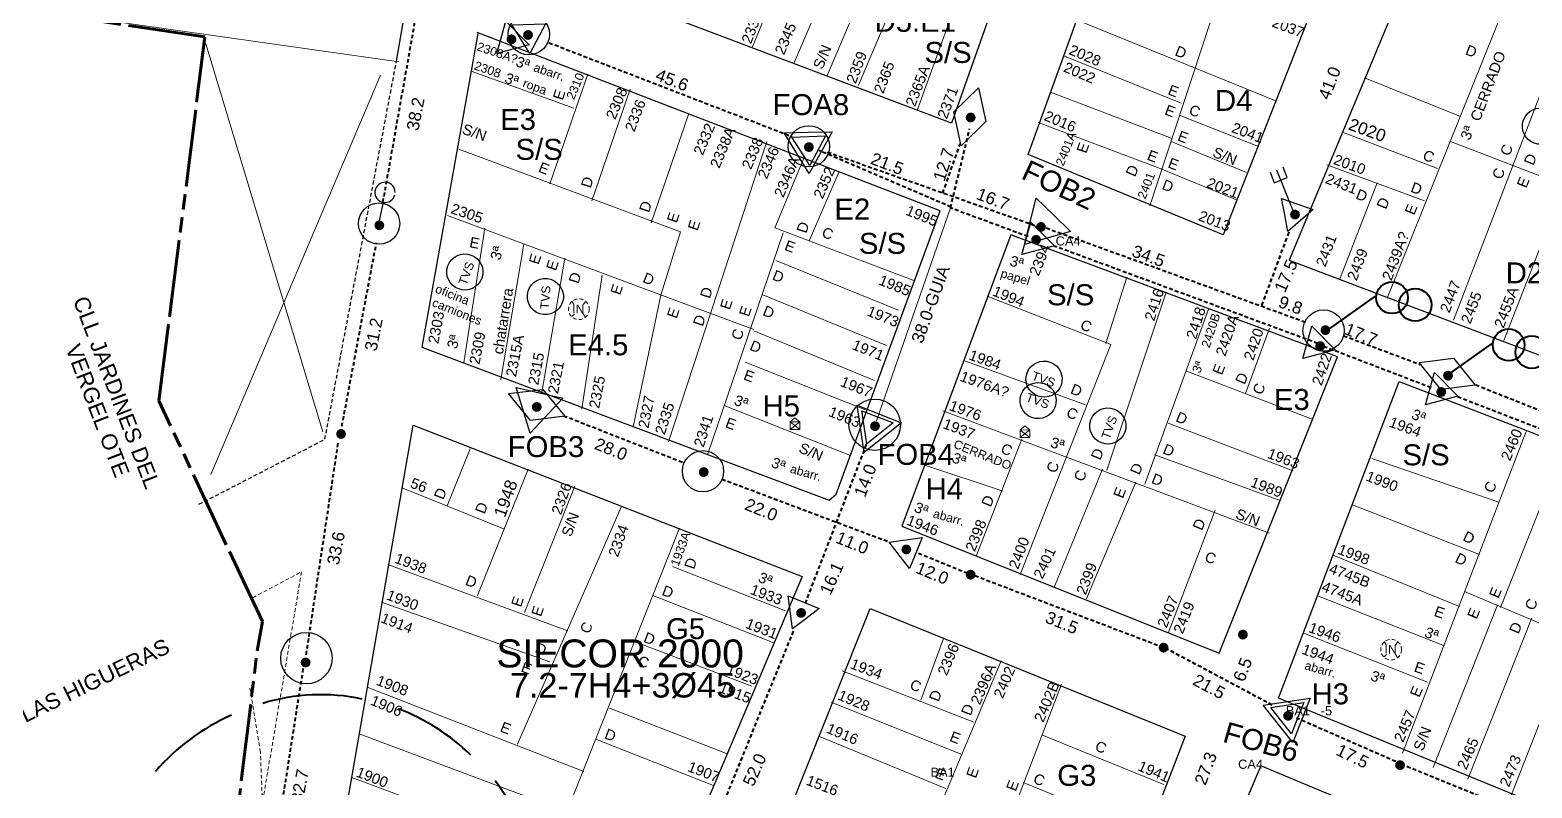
# Model space of a CAD drawing. Header units: millimetres. Extents: x -3867 to -351, y 1591 to 3666.
# Drawn here: x -1741.5 to -1547.1, y 1805.1 to 1903.2 of the extents above; entities that cross this region are included whole.
import ezdxf

# ---------------------------------------------------------------- set-up
doc = ezdxf.new("R2010")
doc.units = ezdxf.units.MM
doc.linetypes.add('TLSIGC_002', pattern=[0.8, 0.5, -0.3])
doc.linetypes.add('TLSIGC_007', pattern=[28, 10, -1, 10, -1, 2, -1, 2, -1])
for name, color, linetype, lineweight in [('CABLE EXISTENTE AEREO SECUNDARIO', 82, 'TLSIGC_002', 40), ('CABLE EXISTENTE SUBTERRANEO PRINCIPAL', 82, 'Continuous', 40), ('CAJA DE DISTRIBUCION EXISTENTE', 92, 'Continuous', 30), ('CAJA DE EMPALMES EXISTENTE SECUNDARIO', 82, 'Continuous', 30), ('CLASIFICACION TIPO COMERCIAL TERCERA', 5, 'Continuous', 9), ('CLASIFICACION TIPO RESIDENCIAL C', 156, 'Continuous', 9), ('CLASIFICACION TIPO RESIDENCIAL D', 5, 'Continuous', 9), ('CLASIFICACION TIPO RESIDENCIAL E', 156, 'Continuous', 9), ('CONEXION A TIERRA  DE TERMINAL EXISTENTE', 82, 'Continuous', 30), ('DATOS DE CARATULA', 160, 'Continuous', 5), ('DETALLES DE EDIFICIOS', 160, 'Continuous', 5), ('DISTRITO', 42, 'TLSIGC_007', 60), ('GAZAS EXISTENTES', 92, 'Continuous', 50), ('GRANDES BALDIOS', 132, 'Continuous', 15), ('GUIAS EXISTENTES SECUNDARIA', 82, 'Continuous', 20), ('LINEAS TELEFONICAS DE OTRAS OPERTELS', 160, 'TLSIGC_002', 15), ('LOTIFICACION 2003', 252, 'Continuous', 15), ('LOTIFICACION 2003 NO DEFINIDA', 252, 'TLSIGC_002', 15), ('MARCOS CONSTRUCCION', 7, 'Continuous', 30), ('MEDIDAS ENTRE POSTES', 82, 'Continuous', 5), ('NOMBRE DE CALLES', 92, 'TLSIGC_017', 5), ('NUMEROS OFICIALES', 3, 'Continuous', 5), ('PLANIMETRIA 2003', 251, 'Continuous', 30), ('PLANIMETRIA 2003 NO DEFINIDA', 12, 'TLSIGC_002', 30), ('POSTES EXISTENTES SECUNDARIOS', 82, 'Continuous', 30), ('RETENIDAS CON ANCLA EXISTENTESSECUNDARIAS', 82, 'Continuous', 30), ('TERMINAL EXISTENTE EN POSTE', 82, 'Continuous', 30)]:
    doc.layers.add(name, color=color, linetype=linetype, lineweight=lineweight)
doc.styles.get("Standard").update_dxf_attribs({"font": 'arial.ttf'})
doc.linetypes.add('TLSIGC_017', pattern='A,0.5,["=",Standard,S=1.6,R=0,X=-0.2,Y=-0.8],0.5', length=1)

# ---------------------------------------------------------------- blocks, each defined once
blk = doc.blocks.new('GAZA')
at = {"layer": 'GAZAS EXISTENTES', "lineweight": 40, "ltscale": 8}
blk.add_lwpolyline([(-1606.92, 1765.49), (-1601.26, 1770.35)], dxfattribs=at)
for centre, radius in [((-1599.13, 1770.35), 2.06), ((-1596.06, 1769.7), 2.11)]:
    blk.add_circle(centre, radius, dxfattribs=at)

msp = doc.modelspace()

# ---------------------------------------------------------------- hatches: boundary and pattern name
at = {"layer": 'POSTES EXISTENTES SECUNDARIOS'}
h = msp.add_hatch(color=256, dxfattribs=at)
edge = h.paths.add_edge_path()
edge.add_arc((-1679.22, 1902.03), 0.638, 0, 360)
h = msp.add_hatch(color=256, dxfattribs=at)
edge = h.paths.add_edge_path()
edge.add_arc((-1677.08, 1902.59), 0.638, 0, 360)
h = msp.add_hatch(color=256, dxfattribs=at)
edge = h.paths.add_edge_path()
edge.add_arc((-1619.78, 1891.9), 0.638, 0, 360)
h = msp.add_hatch(color=256, dxfattribs=at)
edge = h.paths.add_edge_path()
edge.add_arc((-1640.72, 1888.07), 0.638, 0, 360)
h = msp.add_hatch(color=256, dxfattribs=at)
edge = h.paths.add_edge_path()
edge.add_arc((-1696.33, 1877.94), 0.638, 0, 360)
h = msp.add_hatch(color=256, dxfattribs=at)
edge = h.paths.add_edge_path()
edge.add_arc((-1610.68, 1877.73), 0.638, 0, 360)
h = msp.add_hatch(color=256, dxfattribs=at)
edge = h.paths.add_edge_path()
edge.add_arc((-1577.79, 1879.33), 0.638, 0, 360)
h = msp.add_hatch(color=256, dxfattribs=at)
edge = h.paths.add_edge_path()
edge.add_arc((-1611.31, 1876.06), 0.638, 0, 360)
h = msp.add_hatch(color=256, dxfattribs=at)
edge = h.paths.add_edge_path()
edge.add_arc((-1573.85, 1864.36), 0.638, 0, 360)
h = msp.add_hatch(color=256, dxfattribs=at)
edge = h.paths.add_edge_path()
edge.add_arc((-1574.53, 1862.29), 0.638, 0, 360)
h = msp.add_hatch(color=256, dxfattribs=at)
edge = h.paths.add_edge_path()
edge.add_arc((-1557.98, 1858.46), 0.638, 0, 360)
h = msp.add_hatch(color=256, dxfattribs=at)
edge = h.paths.add_edge_path()
edge.add_arc((-1558.86, 1856.35), 0.638, 0, 360)
h = msp.add_hatch(color=256, dxfattribs=at)
edge = h.paths.add_edge_path()
edge.add_arc((-1675.95, 1854.41), 0.638, 0, 360)
h = msp.add_hatch(color=256, dxfattribs=at)
edge = h.paths.add_edge_path()
edge.add_arc((-1701.28, 1850.91), 0.638, 0, 360)
h = msp.add_hatch(color=256, dxfattribs=at)
edge = h.paths.add_edge_path()
edge.add_arc((-1632.16, 1851.93), 0.638, 0, 360)
h = msp.add_hatch(color=256, dxfattribs=at)
edge = h.paths.add_edge_path()
edge.add_arc((-1654.34, 1845.97), 0.638, 0, 360)
h = msp.add_hatch(color=256, dxfattribs=at)
edge = h.paths.add_edge_path()
edge.add_arc((-1628.11, 1835.95), 0.638, 0, 360)
h = msp.add_hatch(color=256, dxfattribs=at)
edge = h.paths.add_edge_path()
edge.add_arc((-1619.78, 1832.68), 0.638, 0, 360)
h = msp.add_hatch(color=256, dxfattribs=at)
edge = h.paths.add_edge_path()
edge.add_arc((-1641.73, 1827.73), 0.638, 0, 360)
h = msp.add_hatch(color=256, dxfattribs=at)
edge = h.paths.add_edge_path()
edge.add_arc((-1594.81, 1823.23), 0.638, 0, 360)
h = msp.add_hatch(color=256, dxfattribs=at)
edge = h.paths.add_edge_path()
edge.add_arc((-1584.54, 1824.92), 0.638, 0, 360)
h = msp.add_hatch(color=256, dxfattribs=at)
edge = h.paths.add_edge_path()
edge.add_arc((-1705.87, 1821.31), 0.638, 0, 360)
h = msp.add_hatch(color=256, dxfattribs=at)
edge = h.paths.add_edge_path()
edge.add_arc((-1578.69, 1814.4), 0.638, 0, 360)
h = msp.add_hatch(color=256, dxfattribs=at)
edge = h.paths.add_edge_path()
edge.add_arc((-1564.19, 1808.01), 0.638, 0, 360)

# ---------------------------------------------------------------- linework, layer by layer
at = {"layer": 'CABLE EXISTENTE AEREO SECUNDARIO'}
for p, q in [((-1695.86, 1880.9), (-1691.28, 1906.75)), ((-1674.37, 1901.59), (-1642.97, 1889.46)), ((-1622.39, 1880.18), (-1619.91, 1890.43)), ((-1623.4, 1882.1), (-1621.13, 1888.51)), ((-1622.31, 1880.3), (-1639.39, 1887.62)), ((-1638.33, 1887.43), (-1611.46, 1877.93)), ((-1612.35, 1876.47), (-1622.39, 1880.18)), ((-1610, 1877.6), (-1576.22, 1865.33)), ((-1582.08, 1867.57), (-1578.47, 1877.26)), ((-1701.17, 1851.92), (-1696.7, 1875.73)), ((-1609.09, 1875.34), (-1574.99, 1862.73)), ((-1571.5, 1863.64), (-1561.6, 1859.92)), ((-1574.09, 1862.28), (-1560.01, 1856.88)), ((-1519.72, 1843.48), (-1554.39, 1857.22)), ((-1556.74, 1855.75), (-1519.27, 1841.23)), ((-1672.47, 1853.28), (-1656.94, 1847.2)), ((-1705.79, 1822.32), (-1701.63, 1849.9)), ((-1633.29, 1849.57), (-1641.18, 1829.07)), ((-1651.99, 1845.06), (-1630.37, 1836.95)), ((-1626.55, 1835.49), (-1620.25, 1832.91)), ((-1619.23, 1832.56), (-1595.58, 1823.56)), ((-1642.76, 1825.36), (-1657.28, 1789.56)), ((-1710.08, 1795.52), (-1706.14, 1820.74)), ((-1564.75, 1808.47), (-1577.58, 1814.1)), ((-1547.29, 1801.27), (-1563.5, 1807.91))]:
    msp.add_line(p, q, dxfattribs=at)
at = {"layer": 'CABLE EXISTENTE AEREO SECUNDARIO', "color": 3}
msp.add_line((-1580.74, 1815.79), (-1594.24, 1822.99), dxfattribs=at)
at = {"layer": 'CABLE EXISTENTE SUBTERRANEO PRINCIPAL'}
for centre, radius, start, end in [((-1703.91, 1791.45), 25.69, 78, 107), ((-1703.96, 1788.64), 28.3, 114, 139), ((-1703.89, 1789.2), 27.96, 46, 69), ((-1703.16, 1789.5), 27.35, 16, 37)]:
    msp.add_arc(centre, radius, start, end, dxfattribs=at)
at = {"layer": 'CAJA DE EMPALMES EXISTENTE SECUNDARIO'}
for centre, radius in [((-1676.98, 1902.69), 2.67), ((-1640.73, 1888.17), 2.67), ((-1696.36, 1878.16), 2.67), ((-1574.09, 1864.31), 2.67), ((-1632.2, 1852.1), 3.33), ((-1654.43, 1846.08), 2.67), ((-1705.77, 1821.87), 3.33)]:
    msp.add_circle(centre, radius, dxfattribs=at)
at = {"layer": 'CONEXION A TIERRA  DE TERMINAL EXISTENTE'}
msp.add_line((-1580.19, 1885.14), (-1577.68, 1878.92), dxfattribs=at)
msp.add_lwpolyline([(-1581.02, 1884.81), (-1580.47, 1883.44), (-1578.79, 1884.12), (-1579.34, 1885.49)], dxfattribs=at)
at = {"layer": 'DISTRITO'}
msp.add_lwpolyline([(-1715.53, 1795.05), (-1712.14, 1822.82), (-1711.47, 1826.61), (-1724.87, 1855.19), (-1718.91, 1902.33), (-1734.22, 1904.63), (-1722.3, 1992.28), (-1712.28, 2051.06), (-1711.87, 2053.78), (-1664.73, 2044.97), (-1664.73, 2044.97)], dxfattribs=at)
at = {"layer": 'GRANDES BALDIOS'}
for p, q in [((-1718.79, 1901.45), (-1703.66, 1851.18)), ((-1718.13, 1845.65), (-1696.18, 1897.38))]:
    msp.add_line(p, q, dxfattribs=at)
at = {"layer": 'GUIAS EXISTENTES SECUNDARIA'}
msp.add_line((-1631.95, 1852.59), (-1622.39, 1880.18), dxfattribs=at)
at = {"layer": 'LINEAS TELEFONICAS DE OTRAS OPERTELS'}
for p, q in [((-1671.39, 1868.11), (-1671.14, 1867.63)), ((-1669.73, 1866.13), (-1669.98, 1866.54)), ((-1669.67, 1868), (-1669.94, 1867.69)), ((-1671.39, 1866.13), (-1671.08, 1866.44)), ((-1566.24, 1824.02), (-1565.99, 1823.54)), ((-1564.52, 1823.9), (-1564.79, 1823.6)), ((-1566.24, 1822.03), (-1565.93, 1822.34)), ((-1564.58, 1822.03), (-1564.83, 1822.45))]:
    msp.add_line(p, q, dxfattribs=at)
for centre in [(-1670.5, 1867.07), (-1565.35, 1822.97)]:
    msp.add_circle(centre, 1.34, dxfattribs=at)
at = {"layer": 'LOTIFICACION 2003'}
for p, q in [((-1596.57, 1880.47), (-1582.13, 1924.58)), ((-1648.02, 1901.06), (-1641.62, 1916.59)), ((-1635.98, 1914.5), (-1642.66, 1898.91)), ((-1631.68, 1912.94), (-1638.37, 1897.34)), ((-1627.71, 1911.67), (-1634.32, 1896.07)), ((-1548.55, 1911.57), (-1565.86, 1868.49)), ((-1620.94, 1908.79), (-1626.65, 1892.92)), ((-1540.85, 1908.47), (-1557.27, 1865.63)), ((-1693.81, 1899.12), (-1734.6, 1904.9)), ((-1580.18, 1894), (-1606.08, 1904.54)), ((-1592.54, 1893.74), (-1607.64, 1899.86)), ((-1671.15, 1893.09), (-1684.46, 1897.89)), ((-1674.24, 1883.29), (-1669.33, 1897.52)), ((-1556.36, 1892.05), (-1568.78, 1897.03)), ((-1668.81, 1881.12), (-1663.86, 1895.57)), ((-1593.71, 1889.19), (-1609.46, 1895.18)), ((-1661.12, 1878.26), (-1656.31, 1892.31)), ((-1582.52, 1888.14), (-1592.68, 1892.17)), ((-1594.89, 1885.15), (-1611.02, 1891.27)), ((-1559.35, 1885.28), (-1571.63, 1890.02)), ((-1658.91, 1849.89), (-1646.16, 1888.8)), ((-1584.09, 1884.76), (-1593.84, 1888.79)), ((-1507.04, 1869.28), (-1557.66, 1888.8)), ((-1640.67, 1875.91), (-1636.79, 1884.89)), ((-1585.28, 1881.19), (-1595.03, 1885.22)), ((-1561.05, 1881.12), (-1573.69, 1885.79)), ((-1567.17, 1883.46), (-1572.04, 1870.89)), ((-1550.76, 1863.03), (-1542.97, 1882.91)), ((-1647.85, 1864.46), (-1687.5, 1879.2)), ((-1682.66, 1877.58), (-1685.37, 1860.17)), ((-1653.84, 1848.19), (-1644.07, 1876.95)), ((-1677.63, 1875.51), (-1680.62, 1857.97)), ((-1672.31, 1873.7), (-1675.31, 1856.28)), ((-1645.02, 1873.39), (-1629.11, 1866.94)), ((-1667.5, 1871.49), (-1670.1, 1854.18)), ((-1602.3, 1862.64), (-1599.57, 1871.23)), ((-1630.67, 1862.38), (-1646.67, 1868.92)), ((-1602.17, 1846.24), (-1594.49, 1869.28)), ((-1597.23, 1844.42), (-1588.98, 1867.09)), ((-1584.22, 1856.14), (-1581.09, 1864.6)), ((-1647.83, 1864.25), (-1632.24, 1857.82)), ((-1648.98, 1860.23), (-1633.4, 1854.05)), ((-1604.9, 1854.7), (-1620.65, 1860.43)), ((-1575.57, 1852.84), (-1591.93, 1859.1)), ((-1651.7, 1854.61), (-1635.34, 1848.14)), ((-1581.09, 1838.04), (-1623.39, 1853.92)), ((-1594.2, 1852.33), (-1578.05, 1846.13)), ((-1563.87, 1809.57), (-1547.86, 1851.21)), ((-1619.06, 1835.06), (-1613.16, 1850.24)), ((-1551.18, 1828.45), (-1542.82, 1849.54)), ((-1687.56, 1841.59), (-1684.59, 1848.97)), ((-1579.71, 1842.3), (-1595.93, 1848.22)), ((-1551.42, 1842.07), (-1567.85, 1847.72)), ((-1683.64, 1829.98), (-1677.05, 1846.35)), ((-1615.57, 1843.51), (-1625.73, 1846.85)), ((-1608.94, 1831.14), (-1602.7, 1846.36)), ((-1680.13, 1838.57), (-1693.28, 1843.91)), ((-1677.53, 1827.77), (-1671.02, 1844.16)), ((-1604.78, 1829.58), (-1598.4, 1844.67)), ((-1678.43, 1810.72), (-1665.03, 1841.43)), ((-1553.89, 1835.31), (-1570.34, 1841.71)), ((-1594.2, 1825.11), (-1588.12, 1841.04)), ((-1657.48, 1838.7), (-1677.01, 1789.5)), ((-1695.22, 1834.01), (-1671.93, 1825.42)), ((-1658.38, 1833.76), (-1643.76, 1827.98)), ((-1556.49, 1828.54), (-1572.77, 1835.17)), ((-1645.25, 1823.86), (-1660.92, 1829.99)), ((-1558.45, 1823.47), (-1574.75, 1829.91)), ((-1526.43, 1818.13), (-1555.85, 1830.5)), ((-1674.27, 1821.39), (-1696.04, 1829.12)), ((-1559.91, 1807.72), (-1551.61, 1828.66)), ((-1555.42, 1806.18), (-1547.13, 1827.11)), ((-1648.11, 1818.26), (-1663.23, 1823.97)), ((-1626.25, 1816.44), (-1623.28, 1824.41)), ((-1560.66, 1818.78), (-1576.77, 1825.14)), ((-1549.85, 1804.01), (-1541.79, 1824.51)), ((-1619.35, 1813.58), (-1636.4, 1820.21)), ((-1626.25, 1796.78), (-1615.83, 1821.51)), ((-1669.84, 1807.2), (-1697.89, 1818.1)), ((-1620.92, 1809.41), (-1637.83, 1816.15)), ((-1666.52, 1815.4), (-1651.37, 1809.54)), ((-1698.93, 1812.07), (-1672.44, 1802.13)), ((-1668.23, 1811.33), (-1653.06, 1805.37)), ((-1623, 1804.99), (-1639.36, 1811.73)), ((-1610.5, 1811.88), (-1594.76, 1805.5)), ((-1612.97, 1805.76), (-1597.2, 1799.37))]:
    msp.add_line(p, q, dxfattribs=at)
for points in [[(-1663.47, 1851.84), (-1659.88, 1868.89), (-1657.35, 1877.08), (-1686.06, 1887.81)], [(-1641.34, 1886.72), (-1645.12, 1877.61), (-1627.13, 1870.78)], [(-1613.36, 1832.71), (-1601.65, 1862.51), (-1617.66, 1868.76)], [(-1643.14, 1851.49), (-1641.9, 1851.48), (-1641.91, 1852.47), (-1643.15, 1851.48), (-1643.15, 1852.46), (-1641.91, 1852.47), (-1642.54, 1853), (-1643.15, 1852.46), (-1641.91, 1851.48)], [(-1613.37, 1850.45), (-1612.13, 1850.44), (-1612.13, 1851.43), (-1613.37, 1850.44), (-1613.37, 1851.42), (-1612.13, 1851.43), (-1612.77, 1851.96), (-1613.37, 1851.42), (-1612.13, 1850.44)], [(-1621.56, 1794.96), (-1618.18, 1803.03), (-1614.41, 1801.73), (-1608.04, 1818.51)], [(-1674.01, 1796.53), (-1690.54, 1802.9), (-1699.91, 1806.42)]]:
    msp.add_lwpolyline(points, dxfattribs=at)
at = {"layer": 'LOTIFICACION 2003 NO DEFINIDA'}
msp.add_lwpolyline([(-1712.71, 1829.7), (-1706.39, 1833.07), (-1711.47, 1803.07), (-1711.72, 1809.68), (-1712.99, 1817.56), (-1713.09, 1818)], dxfattribs=at)
at = {"layer": 'MARCOS CONSTRUCCION'}
for centre, major_axis in [((-1546.02, 1890.78), (0.8, 2.2)), ((-1685.26, 1871.89), (0.8, 2.2)), ((-1674.84, 1868.71), (0.24, 2.33)), ((-1610.28, 1858.02), (2.2, -0.8)), ((-1611.05, 1855.23), (2.2, -0.8)), ((-1602.02, 1851.94), (0.8, 2.2))]:
    msp.add_ellipse(centre, major_axis=major_axis, ratio=1, dxfattribs=at)
at = {"layer": 'PLANIMETRIA 2003'}
msp.add_line((-1694.1, 1899.2), (-1669.12, 2046.25), dxfattribs=at)
for points in [[(-1607.24, 1933.7), (-1622.26, 1891.18), (-1680.19, 1913.11), (-1680.88, 1914.92), (-1673.88, 1959.33), (-1607.24, 1933.83)], [(-1570.15, 1919.9), (-1587.08, 1876.69), (-1612.33, 1887.11), (-1596.84, 1930.05), (-1569.77, 1919.64)], [(-1560.79, 1916.12), (-1578.54, 1873.42), (-1545.68, 1860.96), (-1511.91, 1848.08), (-1480.49, 1836.35)], [(-1683.56, 1902.8), (-1690.84, 1862.15), (-1638.1, 1842.33), (-1637.18, 1843.12), (-1623.72, 1879.83), (-1683.66, 1902.9)], [(-1614.6, 1876.7), (-1628.67, 1838.96), (-1587.59, 1822.53), (-1572.27, 1860.89), (-1614.6, 1876.7)], [(-1491.29, 1829.71), (-1510.81, 1788.32), (-1579.92, 1816.7), (-1564.3, 1857.69), (-1491.55, 1829.71)], [(-1701.21, 1798.74), (-1691.95, 1852.05), (-1641.6, 1832.45), (-1662.22, 1783.61), (-1701.21, 1798.74)], [(-1592.02, 1811.75), (-1611, 1762.41), (-1652.27, 1779.57), (-1632.77, 1828.31), (-1592.02, 1811.75)], [(-1582.23, 1807.91), (-1602.82, 1759.7), (-1535.54, 1731.84), (-1514.85, 1779.73), (-1582.23, 1807.91)]]:
    msp.add_lwpolyline(points, dxfattribs=at)
at = {"layer": 'PLANIMETRIA 2003 NO DEFINIDA'}
msp.add_lwpolyline([(-1719.68, 1841.8), (-1703.38, 1850.22), (-1694.11, 1899.2)], dxfattribs=at)
at = {"layer": 'RETENIDAS CON ANCLA EXISTENTESSECUNDARIAS'}
msp.add_line((-1695.85, 1880.92), (-1696.53, 1877.76), dxfattribs=at)
msp.add_arc((-1695.59, 1882.2), 1.31, 0, 347, dxfattribs=at)
at = {"layer": 'TERMINAL EXISTENTE EN POSTE'}
for points in [[(-1681.12, 1900.2), (-1679.97, 1904.38), (-1676.92, 1901.3), (-1679.03, 1900.75), (-1681.12, 1900.2)], [(-1679.17, 1903.89), (-1674.84, 1904.05), (-1676.86, 1900.21), (-1678.02, 1902.06), (-1679.17, 1903.89)], [(-1618.77, 1895.75), (-1617.82, 1891.38), (-1621.03, 1888.25), (-1621.98, 1892.64), (-1618.76, 1895.76), (-1618.77, 1895.75)], [(-1637.72, 1890.06), (-1640.67, 1884.64), (-1643.91, 1889.9), (-1640.81, 1889.99), (-1637.72, 1890.06)], [(-1642.92, 1889.37), (-1638.59, 1889.53), (-1640.61, 1885.69), (-1641.77, 1887.53), (-1642.92, 1889.37)], [(-1606.85, 1877.15), (-1612.79, 1875.46), (-1611.3, 1881.45), (-1609.07, 1879.29), (-1606.85, 1877.15)], [(-1579.52, 1881.42), (-1575.43, 1879.99), (-1578.7, 1877.15), (-1579.12, 1879.29), (-1579.52, 1881.42)], [(-1613.14, 1874.17), (-1611.99, 1878.35), (-1608.93, 1875.27), (-1611.04, 1874.72), (-1613.14, 1874.17)], [(-1576.78, 1860.68), (-1575.63, 1864.86), (-1572.58, 1861.79), (-1574.68, 1861.23), (-1576.78, 1860.68)], [(-1554.47, 1857.23), (-1558.91, 1856.68), (-1561.74, 1860.15), (-1557.29, 1860.71), (-1554.46, 1857.22), (-1554.47, 1857.23)], [(-1560.9, 1854.69), (-1559.75, 1858.88), (-1556.7, 1855.8), (-1558.81, 1855.24), (-1560.9, 1854.69)], [(-1672.58, 1855.53), (-1676.81, 1851.03), (-1678.6, 1856.94), (-1675.58, 1856.24), (-1672.58, 1855.53)], [(-1672.33, 1853.21), (-1676.77, 1852.66), (-1679.6, 1856.13), (-1675.15, 1856.69), (-1672.32, 1853.2), (-1672.33, 1853.21)], [(-1628.72, 1852.34), (-1633.58, 1848.53), (-1634.47, 1854.64), (-1631.59, 1853.49), (-1628.72, 1852.34)], [(-1633.21, 1849.61), (-1633.87, 1853.9), (-1629.82, 1852.34), (-1631.52, 1850.97), (-1633.21, 1849.61)], [(-1627.68, 1833.47), (-1630.34, 1836.89), (-1626.05, 1837.49), (-1626.86, 1835.47), (-1627.68, 1833.47)], [(-1642.83, 1825.66), (-1643.4, 1829.95), (-1639.39, 1828.31), (-1641.11, 1826.98), (-1642.83, 1825.66)], [(-1578.09, 1810.95), (-1581.92, 1815.79), (-1575.81, 1816.7), (-1576.95, 1813.82), (-1578.09, 1810.95)], [(-1578.24, 1812.08), (-1580.93, 1815.48), (-1576.65, 1816.12), (-1577.45, 1814.09), (-1578.24, 1812.08)]]:
    msp.add_lwpolyline(points, dxfattribs=at)

# ---------------------------------------------------------------- block references
at = {"layer": 'GAZAS EXISTENTES', "lineweight": 40, "ltscale": 8, "rotation": 354.7071112986301}
for p in [(-136.23, -41.76), (-121.14, -47.87)]:
    msp.add_blockref('GAZA', p, dxfattribs=at)

# ---------------------------------------------------------------- texts
at = {"layer": 'CAJA DE DISTRIBUCION EXISTENTE'}
for s, height, p in [('SIECOR 2000', 3.6203, (-1681.18, 1820.67)), ('7.2-7H4+3Ø45', 3.1678, (-1679.43, 1816.77))]:
    msp.add_text(s, height=height, dxfattribs=at).set_placement(p)
at = {"layer": 'CLASIFICACION TIPO COMERCIAL TERCERA'}
for height, rotation, p in [(1.358, 340, (-1678.79, 1898.6)), (1.358, 340, (-1680.23, 1896.47)), (1.358, 68, (-1555.18, 1888.86)), (1.358, 74, (-1680.7, 1873.32)), (1.358, 344, (-1614.83, 1872.76)), (1.358, 74, (-1686.32, 1861.84)), (1.131, 68, (-1590.11, 1858.69)), (1.358, 340, (-1650.52, 1854.74)), (1.358, 338, (-1562.83, 1852.94)), (1.358, 344, (-1609.55, 1849.23)), (1.358, 338, (-1645.72, 1846.69)), (1.358, 339, (-1622.32, 1847.3)), (1.358, 338, (-1627.22, 1840.9)), (1.358, 338, (-1647.4, 1831.81)), (1.358, 340, (-1561.15, 1824.68)), (1.358, 340, (-1568.13, 1819.05))]:
    msp.add_text('3ª', height=height, rotation=rotation, dxfattribs=at).set_placement(p)
at = {"layer": 'CLASIFICACION TIPO RESIDENCIAL C'}
for rotation, p in [(340, (-1591.64, 1892.34)), (71, (-1549.99, 1886.83)), (340, (-1561.37, 1886.48)), (71, (-1551.02, 1883.78)), (341, (-1639.16, 1876.47)), (339, (-1605.71, 1864.53)), (73, (-1649.5, 1862.96)), (68, (-1582.08, 1855.87)), (339, (-1607.51, 1853.17)), (339, (-1616, 1848.5)), (70, (-1608.75, 1845.74)), (70, (-1605.18, 1844.64)), (68, (-1552.14, 1843.15)), (339, (-1589.61, 1834.48)), (68, (-1546.84, 1827.95)), (65, (-1669.21, 1824.91)), (339, (-1663.01, 1820.98)), (338, (-1627.78, 1817.93)), (338, (-1603.81, 1809.97)), (338, (-1611.8, 1805.76))]:
    msp.add_text('C', height=1.36, rotation=rotation, dxfattribs=at).set_placement(p)
at = {"layer": 'CLASIFICACION TIPO RESIDENCIAL D'}
for rotation, p in [(338, (-1593.45, 1899.99)), (339, (-1555.85, 1900.11)), (68, (-1546.95, 1885.6)), (72, (-1668.98, 1882.66)), (67, (-1598.51, 1884.12)), (339, (-1595.13, 1882.66)), (339, (-1570.03, 1881.43)), (339, (-1562.94, 1882.32)), (72, (-1661.44, 1879.5)), (68, (-1566.02, 1879.92)), (72, (-1641.06, 1876.81)), (72, (-1670.57, 1870.28)), (338, (-1662.35, 1870.62)), (338, (-1645.57, 1870.95)), (72, (-1653.56, 1868.36)), (338, (-1646.81, 1866.34)), (72, (-1654.47, 1864.76)), (338, (-1648.5, 1861.84)), (67, (-1584.33, 1857.22)), (338, (-1606.97, 1856.21)), (338, (-1593.34, 1852.59)), (338, (-1595.02, 1848.43)), (67, (-1603.02, 1847.42)), (67, (-1597.95, 1845.51)), (338, (-1596.5, 1844.61)), (69, (-1688.04, 1842.31)), (69, (-1682.71, 1840.45)), (67, (-1617.2, 1841.34)), (67, (-1589.85, 1838.31)), (334, (-1556.18, 1837.18)), (334, (-1557.19, 1834.36)), (72, (-1655.59, 1833.29)), (339, (-1685.31, 1831.41)), (339, (-1659.86, 1830.09)), (67, (-1548.87, 1824.91)), (339, (-1676.3, 1822.67)), (339, (-1662.24, 1824.01)), (69, (-1623.95, 1816.13)), (69, (-1619.79, 1814.32)), (339, (-1667.3, 1811.52))]:
    msp.add_text('D', height=1.36, rotation=rotation, dxfattribs=at).set_placement(p)
at = {"layer": 'CLASIFICACION TIPO RESIDENCIAL E'}
for rotation, p in [(339, (-1594.36, 1894.93)), (72, (-1672.6, 1894.04)), (339, (-1594.79, 1892.34)), (339, (-1593.11, 1888.97)), (71, (-1604.82, 1887.16)), (339, (-1675.85, 1884.91)), (339, (-1597.05, 1886.48)), (339, (-1594.36, 1885.47)), (68, (-1547.86, 1882.66)), (68, (-1562.37, 1879.17)), (72, (-1657.84, 1878.16)), (72, (-1655.14, 1877.14)), (349, (-1684.75, 1875.12)), (340, (-1643.99, 1874.78)), (72, (-1675.73, 1872.76)), (72, (-1673.48, 1871.96)), (72, (-1665.16, 1868.82)), (72, (-1657.84, 1865.78)), (72, (-1650.97, 1866.9)), (72, (-1648.5, 1866)), (340, (-1649.29, 1858)), (69, (-1587.26, 1858.45)), (340, (-1651.65, 1851.82)), (69, (-1600.09, 1842.47)), (72, (-1678, 1828.39)), (68, (-1551.46, 1829.52)), (72, (-1675.4, 1827.16)), (341, (-1559.9, 1827.38)), (68, (-1554.28, 1826.83)), (339, (-1678.11, 1820.18)), (341, (-1562.49, 1820.18)), (68, (-1561.7, 1816.7)), (339, (-1680.81, 1812.41)), (339, (-1622.61, 1811.18)), (339, (-1624.51, 1806.44)), (70, (-1619.12, 1806.22)), (70, (-1613.94, 1804.53))]:
    msp.add_text('E', height=1.36, rotation=rotation, dxfattribs=at).set_placement(p)
at = {"layer": 'DATOS DE CARATULA'}
for s, p in [('CA4', (-1608.78, 1875.32)), ('BA1   -5', (-1578.98, 1814.47)), ('CA4', (-1585.16, 1807.54)), ('BA1', (-1624.98, 1806.51))]:
    msp.add_text(s, height=1.188, dxfattribs=at).set_placement(p)
at = {"layer": 'DETALLES DE EDIFICIOS'}
for s, height, rotation, p in [('CERRADO', 1.358, 69, (-1553.88, 1891.3)), ('papel', 1.131, 343, (-1616, 1871.25)), ('oficina', 1.131, 338, (-1689.2, 1869.28)), ('chatarrera', 1.358, 81, (-1680.34, 1861.16)), ('camiones', 1.131, 338, (-1689.61, 1867.5)), ('CERRADO', 1.131, 338, (-1622.11, 1849.18)), ('abarr.', 1.131, 344, (-1643.24, 1845.92)), ('abarr.', 1.131, 344, (-1624.74, 1840.12)), ('abarr.', 1.131, 344, (-1576.64, 1820.45))]:
    msp.add_text(s, height=height, rotation=rotation, dxfattribs=at).set_placement(p)
at = {"layer": 'LINEAS TELEFONICAS DE OTRAS OPERTELS'}
for p in [(-1671.36, 1866.54), (-1566.2, 1822.45)]:
    msp.add_text('IN', height=1.131, dxfattribs=at).set_placement(p)
at = {"layer": 'MARCOS CONSTRUCCION'}
for rotation, p in [(70, (-1685.06, 1870.07)), (86, (-1674.38, 1867.02)), (340, (-1611.98, 1857.99)), (340, (-1612.75, 1855.2)), (70, (-1601.82, 1850.12))]:
    msp.add_text('TVS', height=1.131, rotation=rotation, dxfattribs=at).set_placement(p)
at = {"layer": 'MEDIDAS ENTRE POSTES'}
for s, rotation, p in [('45.6', 339, (-1660.72, 1896.8)), ('41.0', 69, (-1573.36, 1894.08)), ('38.2', 79, (-1691.28, 1890.09)), ('12.7', 72, (-1623.18, 1883.52)), ('21.5', 339, (-1632.88, 1885.95)), ('16.7', 339, (-1619.18, 1881.38)), ('34.5', 340, (-1599.05, 1873.96)), ('17.5', 67, (-1579.08, 1869.1)), ('38.0-GUIA', 70, (-1626.03, 1862.53)), ('9.8', 340, (-1580.08, 1867.39)), ('31.2', 79, (-1696.7, 1861.54)), ('17.7', 338, (-1571.53, 1863.89)), ('28.0', 338, (-1668.62, 1849.02)), ('14.0', 69, (-1633.46, 1842.59)), ('22.0', 338, (-1649.17, 1841.17)), ('33.6', 79, (-1701.58, 1833.85)), ('11.0', 338, (-1637.39, 1836.88)), ('16.1', 66, (-1637.93, 1829.92)), ('12.0', 338, (-1627.03, 1832.96)), ('31.5', 338, (-1610.26, 1826.54)), ('6.5', 69, (-1584.39, 1818.68)), ('21.5', 332, (-1591.18, 1818.51)), ('17.5', 334, (-1572.62, 1809.41)), ('52.0', 66, (-1647.91, 1805.12)), ('27.3', 69, (-1589.39, 1805.3)), ('32.7', 79, (-1706.26, 1803.08))]:
    msp.add_text(s, height=1.584, rotation=rotation, dxfattribs=at).set_placement(p)
at = {"layer": 'NOMBRE DE CALLES'}
for s, height, rotation, p in [('CLL JARDINES DEL', 2.0364, 291, (-1736.02, 1868.25)), ('VERGEL OTE', 2.036, 291, (-1737.01, 1862.06)), ('CLL JARDINES DE LAS HIGUERAS', 2.0364, 26, (-1765.17, 1802.24))]:
    msp.add_text(s, height=height, rotation=rotation, dxfattribs=at).set_placement(p)
at = {"layer": 'NUMEROS OFICIALES'}
for s, height, rotation, p in [('2337', 1.358, 69, (-1648.22, 1901.36)), ('2345', 1.358, 67, (-1643.95, 1899.92)), ('2037', 1.358, 339, (-1580.88, 1903.72)), ('2308A?', 1.131, 341, (-1683.81, 1900.64)), ('S/N', 1.358, 67, (-1638.98, 1898.03)), ('2359', 1.358, 69, (-1634.67, 1896.19)), ('2028', 1.358, 337, (-1607.17, 1900.15)), ('2308', 1.131, 341, (-1684.15, 1898.16)), ('abarr.', 1.131, 341, (-1676.47, 1897.94)), ('2310', 1.131, 67, (-1671.13, 1894.13)), ('2365', 1.358, 69, (-1631.1, 1894.9)), ('2365A', 1.358, 69, (-1626.99, 1893.21)), ('2022', 1.358, 337, (-1607.88, 1897.9)), ('ropa', 1.131, 340, (-1677.87, 1895.91)), ('2308', 1.358, 67, (-1665.81, 1891.53)), ('2336', 1.358, 69, (-1663.32, 1889.96)), ('2371', 1.358, 69, (-1622.87, 1891.62)), ('2016', 1.358, 337, (-1610.38, 1891.6)), ('S/N', 1.358, 341, (-1685.72, 1889.84)), ('2332', 1.358, 67, (-1654.47, 1886.9)), ('2338A', 1.358, 67, (-1652.33, 1885.22)), ('2041', 1.358, 339, (-1586.12, 1890.05)), ('2020', 1.584, 340, (-1571.01, 1890.38)), ('2338', 1.358, 67, (-1648.22, 1885.07)), ('2346', 1.358, 67, (-1646.16, 1883.85)), ('2401A', 1.131, 68, (-1607.77, 1885.53)), ('S/N', 1.358, 338, (-1588.58, 1886.87)), ('2346A', 1.358, 67, (-1644.04, 1881.43)), ('2010', 1.358, 340, (-1572.93, 1885.91)), ('2352', 1.358, 67, (-1638.94, 1881.26)), ('2401', 1.131, 68, (-1597.18, 1881.24)), ('2021', 1.358, 339, (-1589.34, 1882.91)), ('2431', 1.358, 339, (-1573.97, 1883.44)), ('2305', 1.358, 341, (-1687.19, 1879.54)), ('1995', 1.358, 338, (-1628.3, 1879.34)), ('2013', 1.358, 339, (-1590.41, 1878.63)), ('2431', 1.358, 69, (-1573.87, 1872.46)), ('2439A?', 1.358, 69, (-1565.31, 1870.67)), ('2394', 1.358, 68, (-1610.99, 1871.25)), ('2439', 1.358, 69, (-1569.83, 1870.66)), ('1985', 1.358, 338, (-1631.81, 1870.31)), ('2447', 1.358, 69, (-1557.81, 1866.5)), ('1994', 1.358, 338, (-1617.07, 1868.88)), ('2416', 1.358, 72, (-1596.03, 1865.45)), ('2455', 1.358, 69, (-1555.09, 1865.07)), ('2455A', 1.358, 69, (-1550.8, 1864.51)), ('2303', 1.358, 79, (-1688.71, 1862.51)), ('1973', 1.358, 338, (-1633.33, 1866.3)), ('2418', 1.358, 72, (-1590.62, 1863.08)), ('2420B', 1.131, 72, (-1588.87, 1861.98)), ('2420A', 1.358, 71, (-1586.82, 1860.88)), ('2309', 1.358, 79, (-1683.38, 1859.84)), ('2315A', 1.358, 79, (-1678.64, 1858.23)), ('1971', 1.358, 338, (-1635.25, 1861.93)), ('2420', 1.358, 71, (-1583.19, 1860.32)), ('2315', 1.358, 79, (-1675.77, 1857.17)), ('1984', 1.358, 340, (-1620.12, 1860.59)), ('2422', 1.358, 71, (-1574.35, 1857.08)), ('2321', 1.358, 79, (-1673.21, 1856.03)), ('1976A?', 1.358, 340, (-1621.27, 1857.83)), ('2325', 1.358, 79, (-1667.88, 1854.13)), ('1967', 1.358, 338, (-1636.77, 1857.17)), ('2327', 1.358, 79, (-1661.5, 1851.57)), ('2335', 1.358, 72, (-1659.4, 1850.71)), ('1976', 1.358, 340, (-1622.67, 1854.04)), ('2341', 1.358, 72, (-1654.37, 1849.09)), ('1963', 1.358, 338, (-1638.29, 1853.27)), ('1964', 1.358, 340, (-1565.73, 1851.9)), ('1937', 1.358, 339, (-1623.49, 1851.7)), ('2460', 1.358, 67, (-1549.96, 1847.32)), ('S/N', 1.358, 337, (-1642.15, 1848.59)), ('1963', 1.358, 339, (-1581.49, 1847.85)), ('56', 1.358, 339, (-1692.45, 1844.02)), ('1989', 1.358, 339, (-1583.68, 1844.14)), ('1990', 1.358, 339, (-1568.73, 1844.91)), ('1948', 1.584, 70, (-1680.08, 1839.98)), ('2326', 1.358, 70, (-1672.82, 1840.34)), ('S/N', 1.358, 70, (-1671.51, 1837.48)), ('1946', 1.358, 339, (-1628.2, 1839.2)), ('2398', 1.358, 68, (-1619.26, 1835.57)), ('S/N', 1.358, 339, (-1585.61, 1840.02)), ('2334', 1.358, 70, (-1665.46, 1834.87)), ('1933A', 1.131, 70, (-1657.6, 1833.67)), ('2400', 1.358, 69, (-1613.64, 1833.29)), ('2401', 1.358, 65, (-1610.48, 1832.02)), ('1998', 1.358, 339, (-1572.38, 1835.43)), ('1938', 1.358, 339, (-1694.46, 1834.27)), ('2399', 1.358, 69, (-1604.89, 1829.97)), ('4745B', 1.358, 339, (-1573.51, 1832.94)), ('4745A', 1.358, 339, (-1574.46, 1830.61)), ('1930', 1.358, 339, (-1695.53, 1829.51)), ('1933', 1.358, 339, (-1648.43, 1830.23)), ('2407', 1.358, 68, (-1594.42, 1825.69)), ('2419', 1.358, 68, (-1592.33, 1824.92)), ('1914', 1.358, 339, (-1696.26, 1826.55)), ('1931', 1.358, 339, (-1649.04, 1825.82)), ('1946', 1.358, 340, (-1576.14, 1825.29)), ('2396', 1.358, 67, (-1622.87, 1819.52)), ('1944', 1.358, 340, (-1577.03, 1822.47)), ('1923', 1.358, 339, (-1651.54, 1819.88)), ('1934', 1.358, 339, (-1635.48, 1820.59)), ('2396A', 1.358, 67, (-1618.59, 1815.72)), ('2402', 1.358, 67, (-1615.62, 1816.56)), ('1908', 1.358, 339, (-1696.84, 1818.45)), ('1915', 1.358, 339, (-1652.48, 1817.5)), ('2402B', 1.358, 67, (-1610.38, 1813.45)), ('1906', 1.358, 337, (-1697.6, 1815.89)), ('1928', 1.358, 337, (-1637.1, 1816.56)), ('2457', 1.358, 67, (-1563.79, 1810.87)), ('1916', 1.358, 337, (-1638.58, 1812.26)), ('S/N', 1.358, 69, (-1561.24, 1809.72)), ('2465', 1.358, 67, (-1555.62, 1807.31)), ('1907', 1.358, 339, (-1656.54, 1807.27)), ('1941', 1.358, 337, (-1598.26, 1807.39)), ('2473', 1.358, 67, (-1550.11, 1805.08)), ('1900', 1.358, 339, (-1699.46, 1806.57)), ('1516', 1.358, 339, (-1641.2, 1805.51))]:
    msp.add_text(s, height=height, rotation=rotation, dxfattribs=at).set_placement(p)
at = {"layer": 'TERMINAL EXISTENTE EN POSTE'}
for s, p in [('D5.E1', (-1632.22, 1903)), ('S/S', (-1625.76, 1898.97)), ('FOA8', (-1645.41, 1892.21)), ('D4', (-1588.15, 1892.76)), ('E3', (-1680.69, 1890.29)), ('S/S', (-1678.7, 1886.42)), ('E2', (-1637.42, 1878.69)), ('S/S', (-1634.25, 1874.24)), ('D2.3', (-1550.51, 1870.42)), ('S/S', (-1609.89, 1867.58)), ('E4.5', (-1671.89, 1861.1)), ('H5', (-1646.73, 1853.18)), ('E3', (-1580.53, 1854.02)), ('FOB3', (-1679.71, 1847.91)), ('FOB4', (-1631.84, 1846.91)), ('S/S', (-1563.88, 1846.85)), ('H4', (-1625.62, 1842.45)), ('G5', (-1659.22, 1824.33)), ('H3', (-1575.65, 1815.89)), ('G3', (-1608.57, 1805.33))]:
    msp.add_text(s, height=2.715, dxfattribs=at).set_placement(p)
for s, rotation, p in [('FOB2', 334.7989, (-1613.4, 1884.05)), ('FOB6', 344.0546, (-1587.3, 1811.07))]:
    msp.add_text(s, height=2.715, rotation=rotation, dxfattribs=at).set_placement(p)

doc.saveas('drawing.dxf')
